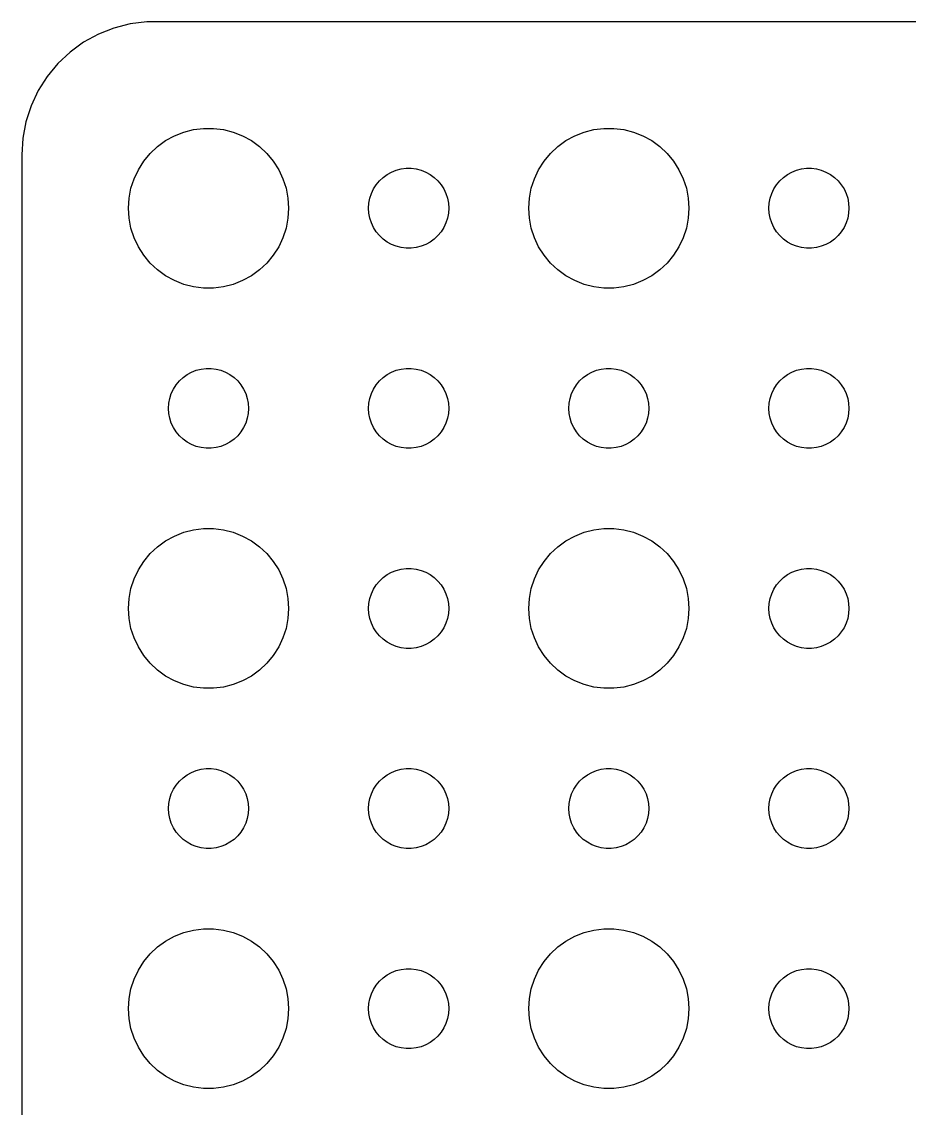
# Model space of a CAD drawing. Header units: metres. Extents: x -37 to 37, y 383 to 793.
# Drawn here: x -37 to -3.74, y 584.27 to 624.99 of the extents above; entities that cross this region are included whole.
import ezdxf

# ---------------------------------------------------------------- set-up
doc = ezdxf.new("R2010")
doc.units = ezdxf.units.M

msp = doc.modelspace()

# ---------------------------------------------------------------- linework, layer by layer
for p, q in [((-33.5451, 624.755), (-34.1289, 624.524)), ((-32.9369, 624.911), (-33.5451, 624.755)), ((-32.3139, 624.99), (-32.9369, 624.911)), ((32.3139, 624.99), (-32.3139, 624.99)), ((-34.1289, 624.524), (-34.6791, 624.222)), ((-34.6791, 624.222), (-35.1871, 623.853)), ((-35.1871, 623.853), (-35.6448, 623.423)), ((-35.6448, 623.423), (-36.0451, 622.939)), ((-36.0451, 622.939), (-36.3815, 622.409)), ((-36.3815, 622.409), (-36.6489, 621.841)), ((-36.6489, 621.841), (-36.8429, 621.243)), ((-36.8429, 621.243), (-36.9606, 620.627)), ((-31.6075, 620.533), (-31.2773, 620.714)), ((-31.2773, 620.714), (-30.927, 620.853)), ((-30.927, 620.853), (-30.5621, 620.947)), ((-30.5621, 620.947), (-30.1884, 620.994)), ((-30.1884, 620.994), (-29.8116, 620.994)), ((-29.8116, 620.994), (-29.4379, 620.947)), ((-29.4379, 620.947), (-29.0729, 620.853)), ((-29.0729, 620.853), (-28.7227, 620.714)), ((-28.7227, 620.714), (-28.3925, 620.533)), ((-16.6075, 620.533), (-16.2773, 620.714)), ((-16.2773, 620.714), (-15.927, 620.853)), ((-15.927, 620.853), (-15.5621, 620.947)), ((-15.5621, 620.947), (-15.1884, 620.994)), ((-15.1884, 620.994), (-14.8116, 620.994)), ((-14.8116, 620.994), (-14.4379, 620.947)), ((-14.4379, 620.947), (-14.0729, 620.853)), ((-14.0729, 620.853), (-13.7227, 620.714)), ((-13.7227, 620.714), (-13.3925, 620.533)), ((-36.9606, 620.627), (-37, 620)), ((-32.1869, 620.054), (-31.9123, 620.312)), ((-31.9123, 620.312), (-31.6075, 620.533)), ((-28.3925, 620.533), (-28.0877, 620.312)), ((-28.0877, 620.312), (-27.8131, 620.054)), ((-17.1869, 620.054), (-16.9123, 620.312)), ((-16.9123, 620.312), (-16.6075, 620.533)), ((-13.3925, 620.533), (-13.0877, 620.312)), ((-13.0877, 620.312), (-12.8131, 620.054)), ((-37, 620), (-37, 556)), ((-32.427, 619.763), (-32.1869, 620.054)), ((-27.8131, 620.054), (-27.5729, 619.763)), ((-17.427, 619.763), (-17.1869, 620.054)), ((-12.8131, 620.054), (-12.5729, 619.763)), ((-32.7893, 619.104), (-32.6289, 619.445)), ((-32.6289, 619.445), (-32.427, 619.763)), ((-27.5729, 619.763), (-27.3711, 619.445)), ((-27.3711, 619.445), (-27.2107, 619.104)), ((-23.1387, 619.357), (-22.9635, 619.427)), ((-22.9635, 619.427), (-22.7811, 619.473)), ((-22.7811, 619.473), (-22.5942, 619.497)), ((-22.5942, 619.497), (-22.4058, 619.497)), ((-22.4058, 619.497), (-22.2189, 619.473)), ((-22.2189, 619.473), (-22.0365, 619.427)), ((-22.0365, 619.427), (-21.8613, 619.357)), ((-17.7893, 619.104), (-17.6289, 619.445)), ((-17.6289, 619.445), (-17.427, 619.763)), ((-12.5729, 619.763), (-12.3711, 619.445)), ((-12.3711, 619.445), (-12.2107, 619.104)), ((-8.13866, 619.357), (-7.96352, 619.427)), ((-7.96352, 619.427), (-7.78107, 619.473)), ((-7.78107, 619.473), (-7.59418, 619.497)), ((-7.59418, 619.497), (-7.40581, 619.497)), ((-7.40581, 619.497), (-7.21892, 619.473)), ((-7.21892, 619.473), (-7.03647, 619.427)), ((-7.03647, 619.427), (-6.86133, 619.357)), ((-32.9057, 618.746), (-32.7893, 619.104)), ((-27.2107, 619.104), (-27.0942, 618.746)), ((-23.7135, 618.882), (-23.5934, 619.027)), ((-23.5934, 619.027), (-23.4561, 619.156)), ((-23.4561, 619.156), (-23.3037, 619.266)), ((-23.3037, 619.266), (-23.1387, 619.357)), ((-21.8613, 619.357), (-21.6963, 619.266)), ((-21.6963, 619.266), (-21.5439, 619.156)), ((-21.5439, 619.156), (-21.4065, 619.027)), ((-21.4065, 619.027), (-21.2865, 618.882)), ((-17.9057, 618.746), (-17.7893, 619.104)), ((-12.2107, 619.104), (-12.0942, 618.746)), ((-8.71352, 618.882), (-8.59344, 619.027)), ((-8.59344, 619.027), (-8.45613, 619.156)), ((-8.45613, 619.156), (-8.30373, 619.266)), ((-8.30373, 619.266), (-8.13866, 619.357)), ((-6.86133, 619.357), (-6.69626, 619.266)), ((-6.69626, 619.266), (-6.54385, 619.156)), ((-6.54385, 619.156), (-6.40654, 619.027)), ((-6.40654, 619.027), (-6.28647, 618.882)), ((-32.9763, 618.376), (-32.9057, 618.746)), ((-27.0942, 618.746), (-27.0237, 618.376)), ((-23.8947, 618.552), (-23.8145, 618.723)), ((-23.8145, 618.723), (-23.7135, 618.882)), ((-21.2865, 618.882), (-21.1855, 618.723)), ((-21.1855, 618.723), (-21.1053, 618.552)), ((-17.9763, 618.376), (-17.9057, 618.746)), ((-12.0942, 618.746), (-12.0237, 618.376)), ((-8.89465, 618.552), (-8.81445, 618.723)), ((-8.81445, 618.723), (-8.71352, 618.882)), ((-6.28647, 618.882), (-6.18553, 618.723)), ((-6.18553, 618.723), (-6.10533, 618.552)), ((-33, 618), (-32.9763, 618.376)), ((-27.0237, 618.376), (-27, 618)), ((-24, 618), (-23.9882, 618.188)), ((-23.9882, 618.188), (-23.9529, 618.373)), ((-23.9529, 618.373), (-23.8947, 618.552)), ((-21.1053, 618.552), (-21.0471, 618.373)), ((-21.0471, 618.373), (-21.0118, 618.188)), ((-21.0118, 618.188), (-21, 618)), ((-18, 618), (-17.9763, 618.376)), ((-12.0237, 618.376), (-12, 618)), ((-9, 618), (-8.98816, 618.188)), ((-8.98816, 618.188), (-8.95287, 618.373)), ((-8.95287, 618.373), (-8.89465, 618.552)), ((-6.10533, 618.552), (-6.04712, 618.373)), ((-6.04712, 618.373), (-6.01183, 618.188)), ((-6.01183, 618.188), (-6, 618)), ((-32.9763, 617.624), (-33, 618)), ((-27, 618), (-27.0237, 617.624)), ((-23.9882, 617.812), (-24, 618)), ((-23.9529, 617.627), (-23.9882, 617.812)), ((-21.0118, 617.812), (-21.0471, 617.627)), ((-21, 618), (-21.0118, 617.812)), ((-17.9763, 617.624), (-18, 618)), ((-12, 618), (-12.0237, 617.624)), ((-8.98816, 617.812), (-9, 618)), ((-8.95287, 617.627), (-8.98816, 617.812)), ((-6.01183, 617.812), (-6.04712, 617.627)), ((-6, 618), (-6.01183, 617.812)), ((-32.9057, 617.254), (-32.9763, 617.624)), ((-27.0237, 617.624), (-27.0942, 617.254)), ((-23.8947, 617.448), (-23.9529, 617.627)), ((-23.8145, 617.277), (-23.8947, 617.448)), ((-21.1053, 617.448), (-21.1855, 617.277)), ((-21.0471, 617.627), (-21.1053, 617.448)), ((-17.9057, 617.254), (-17.9763, 617.624)), ((-12.0237, 617.624), (-12.0942, 617.254)), ((-8.89465, 617.448), (-8.95287, 617.627)), ((-8.81445, 617.277), (-8.89465, 617.448)), ((-6.10533, 617.448), (-6.18553, 617.277)), ((-6.04712, 617.627), (-6.10533, 617.448)), ((-32.7893, 616.896), (-32.9057, 617.254)), ((-27.0942, 617.254), (-27.2107, 616.896)), ((-23.7135, 617.118), (-23.8145, 617.277)), ((-23.5934, 616.973), (-23.7135, 617.118)), ((-23.4561, 616.844), (-23.5934, 616.973)), ((-21.4065, 616.973), (-21.5439, 616.844)), ((-21.2865, 617.118), (-21.4065, 616.973)), ((-21.1855, 617.277), (-21.2865, 617.118)), ((-17.7893, 616.896), (-17.9057, 617.254)), ((-12.0942, 617.254), (-12.2107, 616.896)), ((-8.71352, 617.118), (-8.81445, 617.277)), ((-8.59344, 616.973), (-8.71352, 617.118)), ((-8.45613, 616.844), (-8.59344, 616.973)), ((-6.40654, 616.973), (-6.54385, 616.844)), ((-6.28647, 617.118), (-6.40654, 616.973)), ((-6.18553, 617.277), (-6.28647, 617.118)), ((-32.6289, 616.555), (-32.7893, 616.896)), ((-27.2107, 616.896), (-27.3711, 616.555)), ((-23.3037, 616.734), (-23.4561, 616.844)), ((-23.1387, 616.643), (-23.3037, 616.734)), ((-22.9635, 616.573), (-23.1387, 616.643)), ((-22.7811, 616.527), (-22.9635, 616.573)), ((-22.0365, 616.573), (-22.2189, 616.527)), ((-21.8613, 616.643), (-22.0365, 616.573)), ((-21.6963, 616.734), (-21.8613, 616.643)), ((-21.5439, 616.844), (-21.6963, 616.734)), ((-17.6289, 616.555), (-17.7893, 616.896)), ((-12.2107, 616.896), (-12.3711, 616.555)), ((-8.30373, 616.734), (-8.45613, 616.844)), ((-8.13866, 616.643), (-8.30373, 616.734)), ((-7.96352, 616.573), (-8.13866, 616.643)), ((-7.78107, 616.527), (-7.96352, 616.573)), ((-7.03647, 616.573), (-7.21892, 616.527)), ((-6.86133, 616.643), (-7.03647, 616.573)), ((-6.69626, 616.734), (-6.86133, 616.643)), ((-6.54385, 616.844), (-6.69626, 616.734)), ((-32.427, 616.237), (-32.6289, 616.555)), ((-32.1869, 615.946), (-32.427, 616.237)), ((-27.5729, 616.237), (-27.8131, 615.946)), ((-27.3711, 616.555), (-27.5729, 616.237)), ((-22.5942, 616.503), (-22.7811, 616.527)), ((-22.4058, 616.503), (-22.5942, 616.503)), ((-22.2189, 616.527), (-22.4058, 616.503)), ((-17.427, 616.237), (-17.6289, 616.555)), ((-17.1869, 615.946), (-17.427, 616.237)), ((-12.5729, 616.237), (-12.8131, 615.946)), ((-12.3711, 616.555), (-12.5729, 616.237)), ((-7.59418, 616.503), (-7.78107, 616.527)), ((-7.40581, 616.503), (-7.59418, 616.503)), ((-7.21892, 616.527), (-7.40581, 616.503)), ((-31.9123, 615.688), (-32.1869, 615.946)), ((-27.8131, 615.946), (-28.0877, 615.688)), ((-16.9123, 615.688), (-17.1869, 615.946)), ((-12.8131, 615.946), (-13.0877, 615.688)), ((-31.6075, 615.467), (-31.9123, 615.688)), ((-31.2773, 615.286), (-31.6075, 615.467)), ((-28.3925, 615.467), (-28.7227, 615.286)), ((-28.0877, 615.688), (-28.3925, 615.467)), ((-16.6075, 615.467), (-16.9123, 615.688)), ((-16.2773, 615.286), (-16.6075, 615.467)), ((-13.3925, 615.467), (-13.7227, 615.286)), ((-13.0877, 615.688), (-13.3925, 615.467)), ((-30.927, 615.147), (-31.2773, 615.286)), ((-30.5621, 615.053), (-30.927, 615.147)), ((-30.1884, 615.006), (-30.5621, 615.053)), ((-29.8116, 615.006), (-30.1884, 615.006)), ((-29.4379, 615.053), (-29.8116, 615.006)), ((-29.0729, 615.147), (-29.4379, 615.053)), ((-28.7227, 615.286), (-29.0729, 615.147)), ((-15.927, 615.147), (-16.2773, 615.286)), ((-15.5621, 615.053), (-15.927, 615.147)), ((-15.1884, 615.006), (-15.5621, 615.053)), ((-14.8116, 615.006), (-15.1884, 615.006)), ((-14.4379, 615.053), (-14.8116, 615.006)), ((-14.0729, 615.147), (-14.4379, 615.053)), ((-13.7227, 615.286), (-14.0729, 615.147)), ((-30.9561, 611.656), (-30.8037, 611.766)), ((-30.8037, 611.766), (-30.6387, 611.857)), ((-30.6387, 611.857), (-30.4635, 611.927)), ((-30.4635, 611.927), (-30.2811, 611.973)), ((-30.2811, 611.973), (-30.0942, 611.997)), ((-30.0942, 611.997), (-29.9058, 611.997)), ((-29.9058, 611.997), (-29.7189, 611.973)), ((-29.7189, 611.973), (-29.5365, 611.927)), ((-29.5365, 611.927), (-29.3613, 611.857)), ((-29.3613, 611.857), (-29.1963, 611.766)), ((-29.1963, 611.766), (-29.0439, 611.656)), ((-23.4561, 611.656), (-23.3037, 611.766)), ((-23.3037, 611.766), (-23.1387, 611.857)), ((-23.1387, 611.857), (-22.9635, 611.927)), ((-22.9635, 611.927), (-22.7811, 611.973)), ((-22.7811, 611.973), (-22.5942, 611.997)), ((-22.5942, 611.997), (-22.4058, 611.997)), ((-22.4058, 611.997), (-22.2189, 611.973)), ((-22.2189, 611.973), (-22.0365, 611.927)), ((-22.0365, 611.927), (-21.8613, 611.857)), ((-21.8613, 611.857), (-21.6963, 611.766)), ((-21.6963, 611.766), (-21.5439, 611.656)), ((-15.9561, 611.656), (-15.8037, 611.766)), ((-15.8037, 611.766), (-15.6387, 611.857)), ((-15.6387, 611.857), (-15.4635, 611.927)), ((-15.4635, 611.927), (-15.2811, 611.973)), ((-15.2811, 611.973), (-15.0942, 611.997)), ((-15.0942, 611.997), (-14.9058, 611.997)), ((-14.9058, 611.997), (-14.7189, 611.973)), ((-14.7189, 611.973), (-14.5365, 611.927)), ((-14.5365, 611.927), (-14.3613, 611.857)), ((-14.3613, 611.857), (-14.1963, 611.766)), ((-14.1963, 611.766), (-14.0439, 611.656)), ((-8.45613, 611.656), (-8.30373, 611.766)), ((-8.30373, 611.766), (-8.13866, 611.857)), ((-8.13866, 611.857), (-7.96352, 611.927)), ((-7.96352, 611.927), (-7.78107, 611.973)), ((-7.78107, 611.973), (-7.59418, 611.997)), ((-7.59418, 611.997), (-7.40581, 611.997)), ((-7.40581, 611.997), (-7.21892, 611.973)), ((-7.21892, 611.973), (-7.03647, 611.927)), ((-7.03647, 611.927), (-6.86133, 611.857)), ((-6.86133, 611.857), (-6.69626, 611.766)), ((-6.69626, 611.766), (-6.54385, 611.656)), ((-31.3145, 611.223), (-31.2135, 611.382)), ((-31.2135, 611.382), (-31.0934, 611.527)), ((-31.0934, 611.527), (-30.9561, 611.656)), ((-29.0439, 611.656), (-28.9065, 611.527)), ((-28.9065, 611.527), (-28.7865, 611.382)), ((-28.7865, 611.382), (-28.6855, 611.223)), ((-23.8145, 611.223), (-23.7135, 611.382)), ((-23.7135, 611.382), (-23.5934, 611.527)), ((-23.5934, 611.527), (-23.4561, 611.656)), ((-21.5439, 611.656), (-21.4065, 611.527)), ((-21.4065, 611.527), (-21.2865, 611.382)), ((-21.2865, 611.382), (-21.1855, 611.223)), ((-16.3145, 611.223), (-16.2135, 611.382)), ((-16.2135, 611.382), (-16.0934, 611.527)), ((-16.0934, 611.527), (-15.9561, 611.656)), ((-14.0439, 611.656), (-13.9065, 611.527)), ((-13.9065, 611.527), (-13.7865, 611.382)), ((-13.7865, 611.382), (-13.6855, 611.223)), ((-8.81445, 611.223), (-8.71352, 611.382)), ((-8.71352, 611.382), (-8.59344, 611.527)), ((-8.59344, 611.527), (-8.45613, 611.656)), ((-6.54385, 611.656), (-6.40654, 611.527)), ((-6.40654, 611.527), (-6.28647, 611.382)), ((-6.28647, 611.382), (-6.18553, 611.223)), ((-31.4882, 610.688), (-31.4529, 610.873)), ((-31.4529, 610.873), (-31.3947, 611.052)), ((-31.3947, 611.052), (-31.3145, 611.223)), ((-28.6855, 611.223), (-28.6053, 611.052)), ((-28.6053, 611.052), (-28.5471, 610.873)), ((-28.5471, 610.873), (-28.5118, 610.688)), ((-23.9882, 610.688), (-23.9529, 610.873)), ((-23.9529, 610.873), (-23.8947, 611.052)), ((-23.8947, 611.052), (-23.8145, 611.223)), ((-21.1855, 611.223), (-21.1053, 611.052)), ((-21.1053, 611.052), (-21.0471, 610.873)), ((-21.0471, 610.873), (-21.0118, 610.688)), ((-16.4882, 610.688), (-16.4529, 610.873)), ((-16.4529, 610.873), (-16.3947, 611.052)), ((-16.3947, 611.052), (-16.3145, 611.223)), ((-13.6855, 611.223), (-13.6053, 611.052)), ((-13.6053, 611.052), (-13.5471, 610.873)), ((-13.5471, 610.873), (-13.5118, 610.688)), ((-8.98816, 610.688), (-8.95287, 610.873)), ((-8.95287, 610.873), (-8.89465, 611.052)), ((-8.89465, 611.052), (-8.81445, 611.223)), ((-6.18553, 611.223), (-6.10533, 611.052)), ((-6.10533, 611.052), (-6.04712, 610.873)), ((-6.04712, 610.873), (-6.01183, 610.688)), ((-31.5, 610.5), (-31.4882, 610.688)), ((-31.4882, 610.312), (-31.5, 610.5)), ((-28.5118, 610.688), (-28.5, 610.5)), ((-28.5, 610.5), (-28.5118, 610.312)), ((-24, 610.5), (-23.9882, 610.688)), ((-23.9882, 610.312), (-24, 610.5)), ((-21.0118, 610.688), (-21, 610.5)), ((-21, 610.5), (-21.0118, 610.312)), ((-16.5, 610.5), (-16.4882, 610.688)), ((-16.4882, 610.312), (-16.5, 610.5)), ((-13.5118, 610.688), (-13.5, 610.5)), ((-13.5, 610.5), (-13.5118, 610.312)), ((-9, 610.5), (-8.98816, 610.688)), ((-8.98816, 610.312), (-9, 610.5)), ((-6.01183, 610.688), (-6, 610.5)), ((-6, 610.5), (-6.01183, 610.312)), ((-31.4529, 610.127), (-31.4882, 610.312)), ((-31.3947, 609.948), (-31.4529, 610.127)), ((-28.5471, 610.127), (-28.6053, 609.948)), ((-28.5118, 610.312), (-28.5471, 610.127)), ((-23.9529, 610.127), (-23.9882, 610.312)), ((-23.8947, 609.948), (-23.9529, 610.127)), ((-21.0471, 610.127), (-21.1053, 609.948)), ((-21.0118, 610.312), (-21.0471, 610.127)), ((-16.4529, 610.127), (-16.4882, 610.312)), ((-16.3947, 609.948), (-16.4529, 610.127)), ((-13.5471, 610.127), (-13.6053, 609.948)), ((-13.5118, 610.312), (-13.5471, 610.127)), ((-8.95287, 610.127), (-8.98816, 610.312)), ((-8.89465, 609.948), (-8.95287, 610.127)), ((-6.04712, 610.127), (-6.10533, 609.948)), ((-6.01183, 610.312), (-6.04712, 610.127)), ((-31.3145, 609.777), (-31.3947, 609.948)), ((-31.2135, 609.618), (-31.3145, 609.777)), ((-28.6855, 609.777), (-28.7865, 609.618)), ((-28.6053, 609.948), (-28.6855, 609.777)), ((-23.8145, 609.777), (-23.8947, 609.948)), ((-23.7135, 609.618), (-23.8145, 609.777)), ((-21.1855, 609.777), (-21.2865, 609.618)), ((-21.1053, 609.948), (-21.1855, 609.777)), ((-16.3145, 609.777), (-16.3947, 609.948)), ((-16.2135, 609.618), (-16.3145, 609.777)), ((-13.6855, 609.777), (-13.7865, 609.618)), ((-13.6053, 609.948), (-13.6855, 609.777)), ((-8.81445, 609.777), (-8.89465, 609.948)), ((-8.71352, 609.618), (-8.81445, 609.777)), ((-6.18553, 609.777), (-6.28647, 609.618)), ((-6.10533, 609.948), (-6.18553, 609.777)), ((-31.0934, 609.473), (-31.2135, 609.618)), ((-30.9561, 609.344), (-31.0934, 609.473)), ((-30.8037, 609.234), (-30.9561, 609.344)), ((-30.6387, 609.143), (-30.8037, 609.234)), ((-29.1963, 609.234), (-29.3613, 609.143)), ((-29.0439, 609.344), (-29.1963, 609.234)), ((-28.9065, 609.473), (-29.0439, 609.344)), ((-28.7865, 609.618), (-28.9065, 609.473)), ((-23.5934, 609.473), (-23.7135, 609.618)), ((-23.4561, 609.344), (-23.5934, 609.473)), ((-23.3037, 609.234), (-23.4561, 609.344)), ((-23.1387, 609.143), (-23.3037, 609.234)), ((-21.6963, 609.234), (-21.8613, 609.143)), ((-21.5439, 609.344), (-21.6963, 609.234)), ((-21.4065, 609.473), (-21.5439, 609.344)), ((-21.2865, 609.618), (-21.4065, 609.473)), ((-16.0934, 609.473), (-16.2135, 609.618)), ((-15.9561, 609.344), (-16.0934, 609.473)), ((-15.8037, 609.234), (-15.9561, 609.344)), ((-15.6387, 609.143), (-15.8037, 609.234)), ((-14.1963, 609.234), (-14.3613, 609.143)), ((-14.0439, 609.344), (-14.1963, 609.234)), ((-13.9065, 609.473), (-14.0439, 609.344)), ((-13.7865, 609.618), (-13.9065, 609.473)), ((-8.59344, 609.473), (-8.71352, 609.618)), ((-8.45613, 609.344), (-8.59344, 609.473)), ((-8.30373, 609.234), (-8.45613, 609.344)), ((-8.13866, 609.143), (-8.30373, 609.234)), ((-6.69626, 609.234), (-6.86133, 609.143)), ((-6.54385, 609.344), (-6.69626, 609.234)), ((-6.40654, 609.473), (-6.54385, 609.344)), ((-6.28647, 609.618), (-6.40654, 609.473)), ((-30.4635, 609.073), (-30.6387, 609.143)), ((-30.2811, 609.027), (-30.4635, 609.073)), ((-30.0942, 609.003), (-30.2811, 609.027)), ((-29.9058, 609.003), (-30.0942, 609.003)), ((-29.7189, 609.027), (-29.9058, 609.003)), ((-29.5365, 609.073), (-29.7189, 609.027)), ((-29.3613, 609.143), (-29.5365, 609.073)), ((-22.9635, 609.073), (-23.1387, 609.143)), ((-22.7811, 609.027), (-22.9635, 609.073)), ((-22.5942, 609.003), (-22.7811, 609.027)), ((-22.4058, 609.003), (-22.5942, 609.003)), ((-22.2189, 609.027), (-22.4058, 609.003)), ((-22.0365, 609.073), (-22.2189, 609.027)), ((-21.8613, 609.143), (-22.0365, 609.073)), ((-15.4635, 609.073), (-15.6387, 609.143)), ((-15.2811, 609.027), (-15.4635, 609.073)), ((-15.0942, 609.003), (-15.2811, 609.027)), ((-14.9058, 609.003), (-15.0942, 609.003)), ((-14.7189, 609.027), (-14.9058, 609.003)), ((-14.5365, 609.073), (-14.7189, 609.027)), ((-14.3613, 609.143), (-14.5365, 609.073)), ((-7.96352, 609.073), (-8.13866, 609.143)), ((-7.78107, 609.027), (-7.96352, 609.073)), ((-7.59418, 609.003), (-7.78107, 609.027)), ((-7.40581, 609.003), (-7.59418, 609.003)), ((-7.21892, 609.027), (-7.40581, 609.003)), ((-7.03647, 609.073), (-7.21892, 609.027)), ((-6.86133, 609.143), (-7.03647, 609.073)), ((-30.5621, 605.947), (-30.1884, 605.994)), ((-30.1884, 605.994), (-29.8116, 605.994)), ((-29.8116, 605.994), (-29.4379, 605.947)), ((-15.5621, 605.947), (-15.1884, 605.994)), ((-15.1884, 605.994), (-14.8116, 605.994)), ((-14.8116, 605.994), (-14.4379, 605.947)), ((-31.6075, 605.533), (-31.2773, 605.714)), ((-31.2773, 605.714), (-30.927, 605.853)), ((-30.927, 605.853), (-30.5621, 605.947)), ((-29.4379, 605.947), (-29.0729, 605.853)), ((-29.0729, 605.853), (-28.7227, 605.714)), ((-28.7227, 605.714), (-28.3925, 605.533)), ((-16.6075, 605.533), (-16.2773, 605.714)), ((-16.2773, 605.714), (-15.927, 605.853)), ((-15.927, 605.853), (-15.5621, 605.947)), ((-14.4379, 605.947), (-14.0729, 605.853)), ((-14.0729, 605.853), (-13.7227, 605.714)), ((-13.7227, 605.714), (-13.3925, 605.533)), ((-32.1869, 605.054), (-31.9123, 605.312)), ((-31.9123, 605.312), (-31.6075, 605.533)), ((-28.3925, 605.533), (-28.0877, 605.312)), ((-28.0877, 605.312), (-27.8131, 605.054)), ((-17.1869, 605.054), (-16.9123, 605.312)), ((-16.9123, 605.312), (-16.6075, 605.533)), ((-13.3925, 605.533), (-13.0877, 605.312)), ((-13.0877, 605.312), (-12.8131, 605.054)), ((-32.6289, 604.445), (-32.427, 604.763)), ((-32.427, 604.763), (-32.1869, 605.054)), ((-27.8131, 605.054), (-27.5729, 604.763)), ((-27.5729, 604.763), (-27.3711, 604.445)), ((-17.6289, 604.445), (-17.427, 604.763)), ((-17.427, 604.763), (-17.1869, 605.054)), ((-12.8131, 605.054), (-12.5729, 604.763)), ((-12.5729, 604.763), (-12.3711, 604.445)), ((-32.7893, 604.104), (-32.6289, 604.445)), ((-27.3711, 604.445), (-27.2107, 604.104)), ((-23.3037, 604.266), (-23.1387, 604.357)), ((-23.1387, 604.357), (-22.9635, 604.427)), ((-22.9635, 604.427), (-22.7811, 604.473)), ((-22.7811, 604.473), (-22.5942, 604.497)), ((-22.5942, 604.497), (-22.4058, 604.497)), ((-22.4058, 604.497), (-22.2189, 604.473)), ((-22.2189, 604.473), (-22.0365, 604.427)), ((-22.0365, 604.427), (-21.8613, 604.357)), ((-21.8613, 604.357), (-21.6963, 604.266)), ((-17.7893, 604.104), (-17.6289, 604.445)), ((-12.3711, 604.445), (-12.2107, 604.104)), ((-8.30373, 604.266), (-8.13866, 604.357)), ((-8.13866, 604.357), (-7.96352, 604.427)), ((-7.96352, 604.427), (-7.78107, 604.473)), ((-7.78107, 604.473), (-7.59418, 604.497)), ((-7.59418, 604.497), (-7.40581, 604.497)), ((-7.40581, 604.497), (-7.21892, 604.473)), ((-7.21892, 604.473), (-7.03647, 604.427)), ((-7.03647, 604.427), (-6.86133, 604.357)), ((-6.86133, 604.357), (-6.69626, 604.266)), ((-32.9057, 603.746), (-32.7893, 604.104)), ((-27.2107, 604.104), (-27.0942, 603.746)), ((-23.7135, 603.882), (-23.5934, 604.027)), ((-23.5934, 604.027), (-23.4561, 604.156)), ((-23.4561, 604.156), (-23.3037, 604.266)), ((-21.6963, 604.266), (-21.5439, 604.156)), ((-21.5439, 604.156), (-21.4065, 604.027)), ((-21.4065, 604.027), (-21.2865, 603.882)), ((-17.9057, 603.746), (-17.7893, 604.104)), ((-12.2107, 604.104), (-12.0942, 603.746)), ((-8.71352, 603.882), (-8.59344, 604.027)), ((-8.59344, 604.027), (-8.45613, 604.156)), ((-8.45613, 604.156), (-8.30373, 604.266)), ((-6.69626, 604.266), (-6.54385, 604.156)), ((-6.54385, 604.156), (-6.40654, 604.027)), ((-6.40654, 604.027), (-6.28647, 603.882)), ((-32.9763, 603.376), (-32.9057, 603.746)), ((-27.0942, 603.746), (-27.0237, 603.376)), ((-23.9529, 603.373), (-23.8947, 603.552)), ((-23.8947, 603.552), (-23.8145, 603.723)), ((-23.8145, 603.723), (-23.7135, 603.882)), ((-21.2865, 603.882), (-21.1855, 603.723)), ((-21.1855, 603.723), (-21.1053, 603.552)), ((-21.1053, 603.552), (-21.0471, 603.373)), ((-17.9763, 603.376), (-17.9057, 603.746)), ((-12.0942, 603.746), (-12.0237, 603.376)), ((-8.95287, 603.373), (-8.89465, 603.552)), ((-8.89465, 603.552), (-8.81445, 603.723)), ((-8.81445, 603.723), (-8.71352, 603.882)), ((-6.28647, 603.882), (-6.18553, 603.723)), ((-6.18553, 603.723), (-6.10533, 603.552)), ((-6.10533, 603.552), (-6.04712, 603.373)), ((-33, 603), (-32.9763, 603.376)), ((-27.0237, 603.376), (-27, 603)), ((-24, 603), (-23.9882, 603.188)), ((-23.9882, 603.188), (-23.9529, 603.373)), ((-21.0471, 603.373), (-21.0118, 603.188)), ((-21.0118, 603.188), (-21, 603)), ((-18, 603), (-17.9763, 603.376)), ((-12.0237, 603.376), (-12, 603)), ((-9, 603), (-8.98816, 603.188)), ((-8.98816, 603.188), (-8.95287, 603.373)), ((-6.04712, 603.373), (-6.01183, 603.188)), ((-6.01183, 603.188), (-6, 603)), ((-32.9763, 602.624), (-33, 603)), ((-27, 603), (-27.0237, 602.624)), ((-23.9882, 602.812), (-24, 603)), ((-23.9529, 602.627), (-23.9882, 602.812)), ((-21.0118, 602.812), (-21.0471, 602.627)), ((-21, 603), (-21.0118, 602.812)), ((-17.9763, 602.624), (-18, 603)), ((-12, 603), (-12.0237, 602.624)), ((-8.98816, 602.812), (-9, 603)), ((-8.95287, 602.627), (-8.98816, 602.812)), ((-6.01183, 602.812), (-6.04712, 602.627)), ((-6, 603), (-6.01183, 602.812)), ((-32.9057, 602.254), (-32.9763, 602.624)), ((-27.0237, 602.624), (-27.0942, 602.254)), ((-23.8947, 602.448), (-23.9529, 602.627)), ((-23.8145, 602.277), (-23.8947, 602.448)), ((-21.1053, 602.448), (-21.1855, 602.277)), ((-21.0471, 602.627), (-21.1053, 602.448)), ((-17.9057, 602.254), (-17.9763, 602.624)), ((-12.0237, 602.624), (-12.0942, 602.254)), ((-8.89465, 602.448), (-8.95287, 602.627)), ((-8.81445, 602.277), (-8.89465, 602.448)), ((-6.10533, 602.448), (-6.18553, 602.277)), ((-6.04712, 602.627), (-6.10533, 602.448)), ((-32.7893, 601.896), (-32.9057, 602.254)), ((-27.0942, 602.254), (-27.2107, 601.896)), ((-23.7135, 602.118), (-23.8145, 602.277)), ((-23.5934, 601.973), (-23.7135, 602.118)), ((-23.4561, 601.844), (-23.5934, 601.973)), ((-21.4065, 601.973), (-21.5439, 601.844)), ((-21.2865, 602.118), (-21.4065, 601.973)), ((-21.1855, 602.277), (-21.2865, 602.118)), ((-17.7893, 601.896), (-17.9057, 602.254)), ((-12.0942, 602.254), (-12.2107, 601.896)), ((-8.71352, 602.118), (-8.81445, 602.277)), ((-8.59344, 601.973), (-8.71352, 602.118)), ((-8.45613, 601.844), (-8.59344, 601.973)), ((-6.40654, 601.973), (-6.54385, 601.844)), ((-6.28647, 602.118), (-6.40654, 601.973)), ((-6.18553, 602.277), (-6.28647, 602.118)), ((-32.6289, 601.555), (-32.7893, 601.896)), ((-32.427, 601.237), (-32.6289, 601.555)), ((-27.3711, 601.555), (-27.5729, 601.237)), ((-27.2107, 601.896), (-27.3711, 601.555)), ((-23.3037, 601.734), (-23.4561, 601.844)), ((-23.1387, 601.643), (-23.3037, 601.734)), ((-22.9635, 601.573), (-23.1387, 601.643)), ((-22.7811, 601.527), (-22.9635, 601.573)), ((-22.5942, 601.503), (-22.7811, 601.527)), ((-22.4058, 601.503), (-22.5942, 601.503)), ((-22.2189, 601.527), (-22.4058, 601.503)), ((-22.0365, 601.573), (-22.2189, 601.527)), ((-21.8613, 601.643), (-22.0365, 601.573)), ((-21.6963, 601.734), (-21.8613, 601.643)), ((-21.5439, 601.844), (-21.6963, 601.734)), ((-17.6289, 601.555), (-17.7893, 601.896)), ((-17.427, 601.237), (-17.6289, 601.555)), ((-12.3711, 601.555), (-12.5729, 601.237)), ((-12.2107, 601.896), (-12.3711, 601.555)), ((-8.30373, 601.734), (-8.45613, 601.844)), ((-8.13866, 601.643), (-8.30373, 601.734)), ((-7.96352, 601.573), (-8.13866, 601.643)), ((-7.78107, 601.527), (-7.96352, 601.573)), ((-7.59418, 601.503), (-7.78107, 601.527)), ((-7.40581, 601.503), (-7.59418, 601.503)), ((-7.21892, 601.527), (-7.40581, 601.503)), ((-7.03647, 601.573), (-7.21892, 601.527)), ((-6.86133, 601.643), (-7.03647, 601.573)), ((-6.69626, 601.734), (-6.86133, 601.643)), ((-6.54385, 601.844), (-6.69626, 601.734)), ((-32.1869, 600.946), (-32.427, 601.237)), ((-27.5729, 601.237), (-27.8131, 600.946)), ((-17.1869, 600.946), (-17.427, 601.237)), ((-12.5729, 601.237), (-12.8131, 600.946)), ((-31.9123, 600.688), (-32.1869, 600.946)), ((-31.6075, 600.467), (-31.9123, 600.688)), ((-28.0877, 600.688), (-28.3925, 600.467)), ((-27.8131, 600.946), (-28.0877, 600.688)), ((-16.9123, 600.688), (-17.1869, 600.946)), ((-16.6075, 600.467), (-16.9123, 600.688)), ((-13.0877, 600.688), (-13.3925, 600.467)), ((-12.8131, 600.946), (-13.0877, 600.688)), ((-31.2773, 600.286), (-31.6075, 600.467)), ((-30.927, 600.147), (-31.2773, 600.286)), ((-28.7227, 600.286), (-29.0729, 600.147)), ((-28.3925, 600.467), (-28.7227, 600.286)), ((-16.2773, 600.286), (-16.6075, 600.467)), ((-15.927, 600.147), (-16.2773, 600.286)), ((-13.7227, 600.286), (-14.0729, 600.147)), ((-13.3925, 600.467), (-13.7227, 600.286)), ((-30.5621, 600.053), (-30.927, 600.147)), ((-30.1884, 600.006), (-30.5621, 600.053)), ((-29.8116, 600.006), (-30.1884, 600.006)), ((-29.4379, 600.053), (-29.8116, 600.006)), ((-29.0729, 600.147), (-29.4379, 600.053)), ((-15.5621, 600.053), (-15.927, 600.147)), ((-15.1884, 600.006), (-15.5621, 600.053)), ((-14.8116, 600.006), (-15.1884, 600.006)), ((-14.4379, 600.053), (-14.8116, 600.006)), ((-14.0729, 600.147), (-14.4379, 600.053)), ((-31.0934, 596.527), (-30.9561, 596.656)), ((-30.9561, 596.656), (-30.8037, 596.766)), ((-30.8037, 596.766), (-30.6387, 596.857)), ((-30.6387, 596.857), (-30.4635, 596.927)), ((-30.4635, 596.927), (-30.2811, 596.973)), ((-30.2811, 596.973), (-30.0942, 596.997)), ((-30.0942, 596.997), (-29.9058, 596.997)), ((-29.9058, 596.997), (-29.7189, 596.973)), ((-29.7189, 596.973), (-29.5365, 596.927)), ((-29.5365, 596.927), (-29.3613, 596.857)), ((-29.3613, 596.857), (-29.1963, 596.766)), ((-29.1963, 596.766), (-29.0439, 596.656)), ((-29.0439, 596.656), (-28.9065, 596.527)), ((-23.5934, 596.527), (-23.4561, 596.656)), ((-23.4561, 596.656), (-23.3037, 596.766)), ((-23.3037, 596.766), (-23.1387, 596.857)), ((-23.1387, 596.857), (-22.9635, 596.927)), ((-22.9635, 596.927), (-22.7811, 596.973)), ((-22.7811, 596.973), (-22.5942, 596.997)), ((-22.5942, 596.997), (-22.4058, 596.997)), ((-22.4058, 596.997), (-22.2189, 596.973)), ((-22.2189, 596.973), (-22.0365, 596.927)), ((-22.0365, 596.927), (-21.8613, 596.857)), ((-21.8613, 596.857), (-21.6963, 596.766)), ((-21.6963, 596.766), (-21.5439, 596.656)), ((-21.5439, 596.656), (-21.4065, 596.527)), ((-16.0934, 596.527), (-15.9561, 596.656)), ((-15.9561, 596.656), (-15.8037, 596.766)), ((-15.8037, 596.766), (-15.6387, 596.857)), ((-15.6387, 596.857), (-15.4635, 596.927)), ((-15.4635, 596.927), (-15.2811, 596.973)), ((-15.2811, 596.973), (-15.0942, 596.997)), ((-15.0942, 596.997), (-14.9058, 596.997)), ((-14.9058, 596.997), (-14.7189, 596.973)), ((-14.7189, 596.973), (-14.5365, 596.927)), ((-14.5365, 596.927), (-14.3613, 596.857)), ((-14.3613, 596.857), (-14.1963, 596.766)), ((-14.1963, 596.766), (-14.0439, 596.656)), ((-14.0439, 596.656), (-13.9065, 596.527)), ((-8.59344, 596.527), (-8.45613, 596.656)), ((-8.45613, 596.656), (-8.30373, 596.766)), ((-8.30373, 596.766), (-8.13866, 596.857)), ((-8.13866, 596.857), (-7.96352, 596.927)), ((-7.96352, 596.927), (-7.78107, 596.973)), ((-7.78107, 596.973), (-7.59418, 596.997)), ((-7.59418, 596.997), (-7.40581, 596.997)), ((-7.40581, 596.997), (-7.21892, 596.973)), ((-7.21892, 596.973), (-7.03647, 596.927)), ((-7.03647, 596.927), (-6.86133, 596.857)), ((-6.86133, 596.857), (-6.69626, 596.766)), ((-6.69626, 596.766), (-6.54385, 596.656)), ((-6.54385, 596.656), (-6.40654, 596.527)), ((-31.3947, 596.052), (-31.3145, 596.223)), ((-31.3145, 596.223), (-31.2135, 596.382)), ((-31.2135, 596.382), (-31.0934, 596.527)), ((-28.9065, 596.527), (-28.7865, 596.382)), ((-28.7865, 596.382), (-28.6855, 596.223)), ((-28.6855, 596.223), (-28.6053, 596.052)), ((-23.8947, 596.052), (-23.8145, 596.223)), ((-23.8145, 596.223), (-23.7135, 596.382)), ((-23.7135, 596.382), (-23.5934, 596.527)), ((-21.4065, 596.527), (-21.2865, 596.382)), ((-21.2865, 596.382), (-21.1855, 596.223)), ((-21.1855, 596.223), (-21.1053, 596.052)), ((-16.3947, 596.052), (-16.3145, 596.223)), ((-16.3145, 596.223), (-16.2135, 596.382)), ((-16.2135, 596.382), (-16.0934, 596.527)), ((-13.9065, 596.527), (-13.7865, 596.382)), ((-13.7865, 596.382), (-13.6855, 596.223)), ((-13.6855, 596.223), (-13.6053, 596.052)), ((-8.89465, 596.052), (-8.81445, 596.223)), ((-8.81445, 596.223), (-8.71352, 596.382)), ((-8.71352, 596.382), (-8.59344, 596.527)), ((-6.40654, 596.527), (-6.28647, 596.382)), ((-6.28647, 596.382), (-6.18553, 596.223)), ((-6.18553, 596.223), (-6.10533, 596.052)), ((-31.4882, 595.688), (-31.4529, 595.873)), ((-31.4529, 595.873), (-31.3947, 596.052)), ((-28.6053, 596.052), (-28.5471, 595.873)), ((-28.5471, 595.873), (-28.5118, 595.688)), ((-23.9882, 595.688), (-23.9529, 595.873)), ((-23.9529, 595.873), (-23.8947, 596.052)), ((-21.1053, 596.052), (-21.0471, 595.873)), ((-21.0471, 595.873), (-21.0118, 595.688)), ((-16.4882, 595.688), (-16.4529, 595.873)), ((-16.4529, 595.873), (-16.3947, 596.052)), ((-13.6053, 596.052), (-13.5471, 595.873)), ((-13.5471, 595.873), (-13.5118, 595.688)), ((-8.98816, 595.688), (-8.95287, 595.873)), ((-8.95287, 595.873), (-8.89465, 596.052)), ((-6.10533, 596.052), (-6.04712, 595.873)), ((-6.04712, 595.873), (-6.01183, 595.688)), ((-31.5, 595.5), (-31.4882, 595.688)), ((-31.4882, 595.312), (-31.5, 595.5)), ((-28.5118, 595.688), (-28.5, 595.5)), ((-28.5, 595.5), (-28.5118, 595.312)), ((-24, 595.5), (-23.9882, 595.688)), ((-23.9882, 595.312), (-24, 595.5)), ((-21.0118, 595.688), (-21, 595.5)), ((-21, 595.5), (-21.0118, 595.312)), ((-16.5, 595.5), (-16.4882, 595.688)), ((-16.4882, 595.312), (-16.5, 595.5)), ((-13.5118, 595.688), (-13.5, 595.5)), ((-13.5, 595.5), (-13.5118, 595.312)), ((-9, 595.5), (-8.98816, 595.688)), ((-8.98816, 595.312), (-9, 595.5)), ((-6.01183, 595.688), (-6, 595.5)), ((-6, 595.5), (-6.01183, 595.312)), ((-31.4529, 595.127), (-31.4882, 595.312)), ((-31.3947, 594.948), (-31.4529, 595.127)), ((-28.5471, 595.127), (-28.6053, 594.948)), ((-28.5118, 595.312), (-28.5471, 595.127)), ((-23.9529, 595.127), (-23.9882, 595.312)), ((-23.8947, 594.948), (-23.9529, 595.127)), ((-21.0471, 595.127), (-21.1053, 594.948)), ((-21.0118, 595.312), (-21.0471, 595.127)), ((-16.4529, 595.127), (-16.4882, 595.312)), ((-16.3947, 594.948), (-16.4529, 595.127)), ((-13.5471, 595.127), (-13.6053, 594.948)), ((-13.5118, 595.312), (-13.5471, 595.127)), ((-8.95287, 595.127), (-8.98816, 595.312)), ((-8.89465, 594.948), (-8.95287, 595.127)), ((-6.04712, 595.127), (-6.10533, 594.948)), ((-6.01183, 595.312), (-6.04712, 595.127)), ((-31.3145, 594.777), (-31.3947, 594.948)), ((-31.2135, 594.618), (-31.3145, 594.777)), ((-31.0934, 594.473), (-31.2135, 594.618)), ((-28.7865, 594.618), (-28.9065, 594.473)), ((-28.6855, 594.777), (-28.7865, 594.618)), ((-28.6053, 594.948), (-28.6855, 594.777)), ((-23.8145, 594.777), (-23.8947, 594.948)), ((-23.7135, 594.618), (-23.8145, 594.777)), ((-23.5934, 594.473), (-23.7135, 594.618)), ((-21.2865, 594.618), (-21.4065, 594.473)), ((-21.1855, 594.777), (-21.2865, 594.618)), ((-21.1053, 594.948), (-21.1855, 594.777)), ((-16.3145, 594.777), (-16.3947, 594.948)), ((-16.2135, 594.618), (-16.3145, 594.777)), ((-16.0934, 594.473), (-16.2135, 594.618)), ((-13.7865, 594.618), (-13.9065, 594.473)), ((-13.6855, 594.777), (-13.7865, 594.618)), ((-13.6053, 594.948), (-13.6855, 594.777)), ((-8.81445, 594.777), (-8.89465, 594.948)), ((-8.71352, 594.618), (-8.81445, 594.777)), ((-8.59344, 594.473), (-8.71352, 594.618)), ((-6.28647, 594.618), (-6.40654, 594.473)), ((-6.18553, 594.777), (-6.28647, 594.618)), ((-6.10533, 594.948), (-6.18553, 594.777)), ((-30.9561, 594.344), (-31.0934, 594.473)), ((-30.8037, 594.234), (-30.9561, 594.344)), ((-30.6387, 594.143), (-30.8037, 594.234)), ((-29.1963, 594.234), (-29.3613, 594.143)), ((-29.0439, 594.344), (-29.1963, 594.234)), ((-28.9065, 594.473), (-29.0439, 594.344)), ((-23.4561, 594.344), (-23.5934, 594.473)), ((-23.3037, 594.234), (-23.4561, 594.344)), ((-23.1387, 594.143), (-23.3037, 594.234)), ((-21.6963, 594.234), (-21.8613, 594.143)), ((-21.5439, 594.344), (-21.6963, 594.234)), ((-21.4065, 594.473), (-21.5439, 594.344)), ((-15.9561, 594.344), (-16.0934, 594.473)), ((-15.8037, 594.234), (-15.9561, 594.344)), ((-15.6387, 594.143), (-15.8037, 594.234)), ((-14.1963, 594.234), (-14.3613, 594.143)), ((-14.0439, 594.344), (-14.1963, 594.234)), ((-13.9065, 594.473), (-14.0439, 594.344)), ((-8.45613, 594.344), (-8.59344, 594.473)), ((-8.30373, 594.234), (-8.45613, 594.344)), ((-8.13866, 594.143), (-8.30373, 594.234)), ((-6.69626, 594.234), (-6.86133, 594.143)), ((-6.54385, 594.344), (-6.69626, 594.234)), ((-6.40654, 594.473), (-6.54385, 594.344)), ((-30.4635, 594.073), (-30.6387, 594.143)), ((-30.2811, 594.027), (-30.4635, 594.073)), ((-30.0942, 594.003), (-30.2811, 594.027)), ((-29.9058, 594.003), (-30.0942, 594.003)), ((-29.7189, 594.027), (-29.9058, 594.003)), ((-29.5365, 594.073), (-29.7189, 594.027)), ((-29.3613, 594.143), (-29.5365, 594.073)), ((-22.9635, 594.073), (-23.1387, 594.143)), ((-22.7811, 594.027), (-22.9635, 594.073)), ((-22.5942, 594.003), (-22.7811, 594.027)), ((-22.4058, 594.003), (-22.5942, 594.003)), ((-22.2189, 594.027), (-22.4058, 594.003)), ((-22.0365, 594.073), (-22.2189, 594.027)), ((-21.8613, 594.143), (-22.0365, 594.073)), ((-15.4635, 594.073), (-15.6387, 594.143)), ((-15.2811, 594.027), (-15.4635, 594.073)), ((-15.0942, 594.003), (-15.2811, 594.027)), ((-14.9058, 594.003), (-15.0942, 594.003)), ((-14.7189, 594.027), (-14.9058, 594.003)), ((-14.5365, 594.073), (-14.7189, 594.027)), ((-14.3613, 594.143), (-14.5365, 594.073)), ((-7.96352, 594.073), (-8.13866, 594.143)), ((-7.78107, 594.027), (-7.96352, 594.073)), ((-7.59418, 594.003), (-7.78107, 594.027)), ((-7.40581, 594.003), (-7.59418, 594.003)), ((-7.21892, 594.027), (-7.40581, 594.003)), ((-7.03647, 594.073), (-7.21892, 594.027)), ((-6.86133, 594.143), (-7.03647, 594.073)), ((-30.927, 590.853), (-30.5621, 590.947)), ((-30.5621, 590.947), (-30.1884, 590.994)), ((-30.1884, 590.994), (-29.8116, 590.994)), ((-29.8116, 590.994), (-29.4379, 590.947)), ((-29.4379, 590.947), (-29.0729, 590.853)), ((-15.927, 590.853), (-15.5621, 590.947)), ((-15.5621, 590.947), (-15.1884, 590.994)), ((-15.1884, 590.994), (-14.8116, 590.994)), ((-14.8116, 590.994), (-14.4379, 590.947)), ((-14.4379, 590.947), (-14.0729, 590.853)), ((-31.9123, 590.312), (-31.6075, 590.533)), ((-31.6075, 590.533), (-31.2773, 590.714)), ((-31.2773, 590.714), (-30.927, 590.853)), ((-29.0729, 590.853), (-28.7227, 590.714)), ((-28.7227, 590.714), (-28.3925, 590.533)), ((-28.3925, 590.533), (-28.0877, 590.312)), ((-16.9123, 590.312), (-16.6075, 590.533)), ((-16.6075, 590.533), (-16.2773, 590.714)), ((-16.2773, 590.714), (-15.927, 590.853)), ((-14.0729, 590.853), (-13.7227, 590.714)), ((-13.7227, 590.714), (-13.3925, 590.533)), ((-13.3925, 590.533), (-13.0877, 590.312)), ((-32.1869, 590.054), (-31.9123, 590.312)), ((-28.0877, 590.312), (-27.8131, 590.054)), ((-17.1869, 590.054), (-16.9123, 590.312)), ((-13.0877, 590.312), (-12.8131, 590.054)), ((-32.6289, 589.445), (-32.427, 589.763)), ((-32.427, 589.763), (-32.1869, 590.054)), ((-27.8131, 590.054), (-27.5729, 589.763)), ((-27.5729, 589.763), (-27.3711, 589.445)), ((-17.6289, 589.445), (-17.427, 589.763)), ((-17.427, 589.763), (-17.1869, 590.054)), ((-12.8131, 590.054), (-12.5729, 589.763)), ((-12.5729, 589.763), (-12.3711, 589.445)), ((-32.7893, 589.104), (-32.6289, 589.445)), ((-27.3711, 589.445), (-27.2107, 589.104)), ((-23.3037, 589.266), (-23.1387, 589.357)), ((-23.1387, 589.357), (-22.9635, 589.427)), ((-22.9635, 589.427), (-22.7811, 589.473)), ((-22.7811, 589.473), (-22.5942, 589.497)), ((-22.5942, 589.497), (-22.4058, 589.497)), ((-22.4058, 589.497), (-22.2189, 589.473)), ((-22.2189, 589.473), (-22.0365, 589.427)), ((-22.0365, 589.427), (-21.8613, 589.357)), ((-21.8613, 589.357), (-21.6963, 589.266)), ((-17.7893, 589.104), (-17.6289, 589.445)), ((-12.3711, 589.445), (-12.2107, 589.104)), ((-8.30373, 589.266), (-8.13866, 589.357)), ((-8.13866, 589.357), (-7.96352, 589.427)), ((-7.96352, 589.427), (-7.78107, 589.473)), ((-7.78107, 589.473), (-7.59418, 589.497)), ((-7.59418, 589.497), (-7.40581, 589.497)), ((-7.40581, 589.497), (-7.21892, 589.473)), ((-7.21892, 589.473), (-7.03647, 589.427)), ((-7.03647, 589.427), (-6.86133, 589.357)), ((-6.86133, 589.357), (-6.69626, 589.266)), ((-32.9057, 588.746), (-32.7893, 589.104)), ((-27.2107, 589.104), (-27.0942, 588.746)), ((-23.8145, 588.723), (-23.7135, 588.882)), ((-23.7135, 588.882), (-23.5934, 589.027)), ((-23.5934, 589.027), (-23.4561, 589.156)), ((-23.4561, 589.156), (-23.3037, 589.266)), ((-21.6963, 589.266), (-21.5439, 589.156)), ((-21.5439, 589.156), (-21.4065, 589.027)), ((-21.4065, 589.027), (-21.2865, 588.882)), ((-21.2865, 588.882), (-21.1855, 588.723)), ((-17.9057, 588.746), (-17.7893, 589.104)), ((-12.2107, 589.104), (-12.0942, 588.746)), ((-8.81445, 588.723), (-8.71352, 588.882)), ((-8.71352, 588.882), (-8.59344, 589.027)), ((-8.59344, 589.027), (-8.45613, 589.156)), ((-8.45613, 589.156), (-8.30373, 589.266)), ((-6.69626, 589.266), (-6.54385, 589.156)), ((-6.54385, 589.156), (-6.40654, 589.027)), ((-6.40654, 589.027), (-6.28647, 588.882)), ((-6.28647, 588.882), (-6.18553, 588.723)), ((-32.9763, 588.376), (-32.9057, 588.746)), ((-27.0942, 588.746), (-27.0237, 588.376)), ((-23.9529, 588.373), (-23.8947, 588.552)), ((-23.8947, 588.552), (-23.8145, 588.723)), ((-21.1855, 588.723), (-21.1053, 588.552)), ((-21.1053, 588.552), (-21.0471, 588.373)), ((-17.9763, 588.376), (-17.9057, 588.746)), ((-12.0942, 588.746), (-12.0237, 588.376)), ((-8.95287, 588.373), (-8.89465, 588.552)), ((-8.89465, 588.552), (-8.81445, 588.723)), ((-6.18553, 588.723), (-6.10533, 588.552)), ((-6.10533, 588.552), (-6.04712, 588.373)), ((-33, 588), (-32.9763, 588.376)), ((-27.0237, 588.376), (-27, 588)), ((-24, 588), (-23.9882, 588.188)), ((-23.9882, 588.188), (-23.9529, 588.373)), ((-21.0471, 588.373), (-21.0118, 588.188)), ((-21.0118, 588.188), (-21, 588)), ((-18, 588), (-17.9763, 588.376)), ((-12.0237, 588.376), (-12, 588)), ((-9, 588), (-8.98816, 588.188)), ((-8.98816, 588.188), (-8.95287, 588.373)), ((-6.04712, 588.373), (-6.01183, 588.188)), ((-6.01183, 588.188), (-6, 588)), ((-32.9763, 587.624), (-33, 588)), ((-27, 588), (-27.0237, 587.624)), ((-23.9882, 587.812), (-24, 588)), ((-23.9529, 587.627), (-23.9882, 587.812)), ((-21.0118, 587.812), (-21.0471, 587.627)), ((-21, 588), (-21.0118, 587.812)), ((-17.9763, 587.624), (-18, 588)), ((-12, 588), (-12.0237, 587.624)), ((-8.98816, 587.812), (-9, 588)), ((-8.95287, 587.627), (-8.98816, 587.812)), ((-6.01183, 587.812), (-6.04712, 587.627)), ((-6, 588), (-6.01183, 587.812)), ((-32.9057, 587.254), (-32.9763, 587.624)), ((-32.7893, 586.896), (-32.9057, 587.254)), ((-27.0942, 587.254), (-27.2107, 586.896)), ((-27.0237, 587.624), (-27.0942, 587.254)), ((-23.8947, 587.448), (-23.9529, 587.627)), ((-23.8145, 587.277), (-23.8947, 587.448)), ((-23.7135, 587.118), (-23.8145, 587.277)), ((-21.1855, 587.277), (-21.2865, 587.118)), ((-21.1053, 587.448), (-21.1855, 587.277)), ((-21.0471, 587.627), (-21.1053, 587.448)), ((-17.9057, 587.254), (-17.9763, 587.624)), ((-17.7893, 586.896), (-17.9057, 587.254)), ((-12.0942, 587.254), (-12.2107, 586.896)), ((-12.0237, 587.624), (-12.0942, 587.254)), ((-8.89465, 587.448), (-8.95287, 587.627)), ((-8.81445, 587.277), (-8.89465, 587.448)), ((-8.71352, 587.118), (-8.81445, 587.277)), ((-6.18553, 587.277), (-6.28647, 587.118)), ((-6.10533, 587.448), (-6.18553, 587.277)), ((-6.04712, 587.627), (-6.10533, 587.448)), ((-32.6289, 586.555), (-32.7893, 586.896)), ((-27.2107, 586.896), (-27.3711, 586.555)), ((-23.5934, 586.973), (-23.7135, 587.118)), ((-23.4561, 586.844), (-23.5934, 586.973)), ((-23.3037, 586.734), (-23.4561, 586.844)), ((-21.5439, 586.844), (-21.6963, 586.734)), ((-21.4065, 586.973), (-21.5439, 586.844)), ((-21.2865, 587.118), (-21.4065, 586.973)), ((-17.6289, 586.555), (-17.7893, 586.896)), ((-12.2107, 586.896), (-12.3711, 586.555)), ((-8.59344, 586.973), (-8.71352, 587.118)), ((-8.45613, 586.844), (-8.59344, 586.973)), ((-8.30373, 586.734), (-8.45613, 586.844)), ((-6.54385, 586.844), (-6.69626, 586.734)), ((-6.40654, 586.973), (-6.54385, 586.844)), ((-6.28647, 587.118), (-6.40654, 586.973)), ((-32.427, 586.237), (-32.6289, 586.555)), ((-27.3711, 586.555), (-27.5729, 586.237)), ((-23.1387, 586.643), (-23.3037, 586.734)), ((-22.9635, 586.573), (-23.1387, 586.643)), ((-22.7811, 586.527), (-22.9635, 586.573)), ((-22.5942, 586.503), (-22.7811, 586.527)), ((-22.4058, 586.503), (-22.5942, 586.503)), ((-22.2189, 586.527), (-22.4058, 586.503)), ((-22.0365, 586.573), (-22.2189, 586.527)), ((-21.8613, 586.643), (-22.0365, 586.573)), ((-21.6963, 586.734), (-21.8613, 586.643)), ((-17.427, 586.237), (-17.6289, 586.555)), ((-12.3711, 586.555), (-12.5729, 586.237)), ((-8.13866, 586.643), (-8.30373, 586.734)), ((-7.96352, 586.573), (-8.13866, 586.643)), ((-7.78107, 586.527), (-7.96352, 586.573)), ((-7.59418, 586.503), (-7.78107, 586.527)), ((-7.40581, 586.503), (-7.59418, 586.503)), ((-7.21892, 586.527), (-7.40581, 586.503)), ((-7.03647, 586.573), (-7.21892, 586.527)), ((-6.86133, 586.643), (-7.03647, 586.573)), ((-6.69626, 586.734), (-6.86133, 586.643)), ((-32.1869, 585.946), (-32.427, 586.237)), ((-27.5729, 586.237), (-27.8131, 585.946)), ((-17.1869, 585.946), (-17.427, 586.237)), ((-12.5729, 586.237), (-12.8131, 585.946)), ((-31.9123, 585.688), (-32.1869, 585.946)), ((-31.6075, 585.467), (-31.9123, 585.688)), ((-28.0877, 585.688), (-28.3925, 585.467)), ((-27.8131, 585.946), (-28.0877, 585.688)), ((-16.9123, 585.688), (-17.1869, 585.946)), ((-16.6075, 585.467), (-16.9123, 585.688)), ((-13.0877, 585.688), (-13.3925, 585.467)), ((-12.8131, 585.946), (-13.0877, 585.688)), ((-31.2773, 585.286), (-31.6075, 585.467)), ((-30.927, 585.147), (-31.2773, 585.286)), ((-28.7227, 585.286), (-29.0729, 585.147)), ((-28.3925, 585.467), (-28.7227, 585.286)), ((-16.2773, 585.286), (-16.6075, 585.467)), ((-15.927, 585.147), (-16.2773, 585.286)), ((-13.7227, 585.286), (-14.0729, 585.147)), ((-13.3925, 585.467), (-13.7227, 585.286)), ((-30.5621, 585.053), (-30.927, 585.147)), ((-30.1884, 585.006), (-30.5621, 585.053)), ((-29.8116, 585.006), (-30.1884, 585.006)), ((-29.4379, 585.053), (-29.8116, 585.006)), ((-29.0729, 585.147), (-29.4379, 585.053)), ((-15.5621, 585.053), (-15.927, 585.147)), ((-15.1884, 585.006), (-15.5621, 585.053)), ((-14.8116, 585.006), (-15.1884, 585.006)), ((-14.4379, 585.053), (-14.8116, 585.006)), ((-14.0729, 585.147), (-14.4379, 585.053))]:
    msp.add_line(p, q)

doc.saveas('drawing.dxf')
